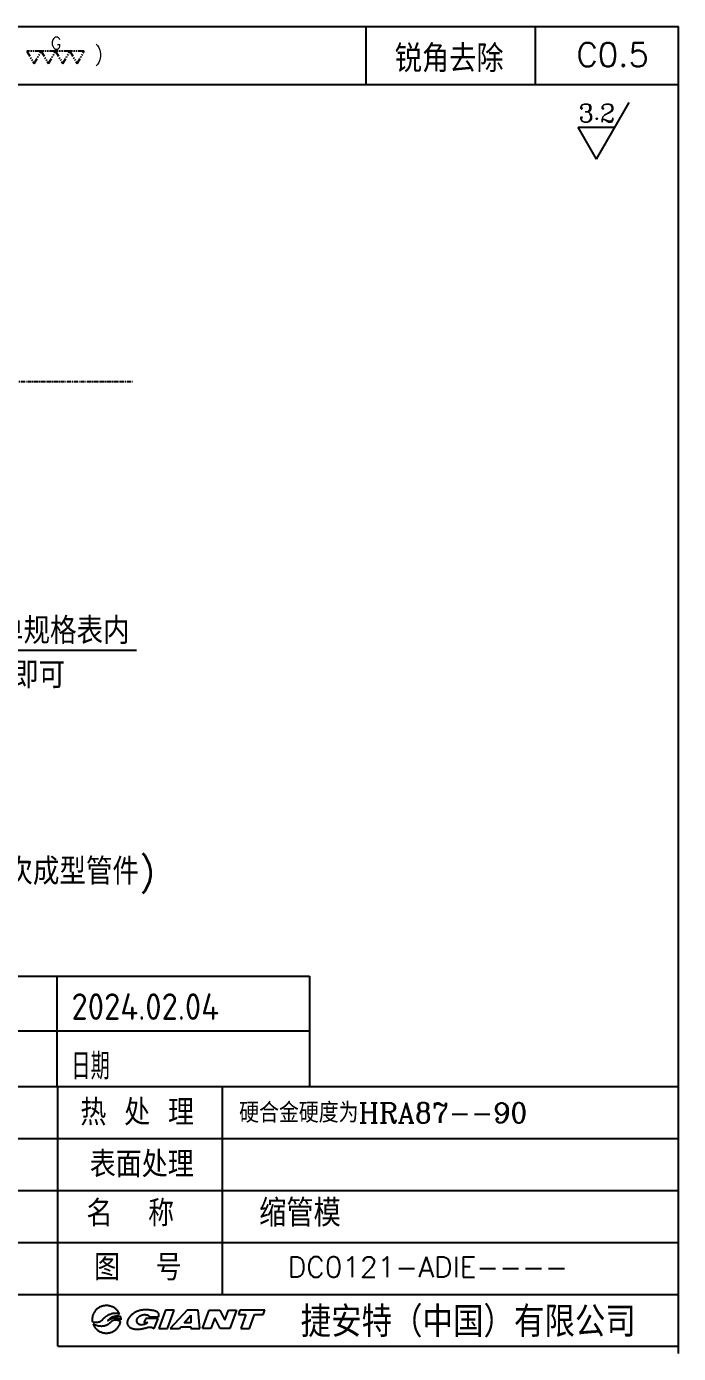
# Model space of a CAD drawing. Extents: x 169 to 738, y -1633 to -1233.
# Drawn here: x 541.6 to 738.3, y -1632.7 to -1232.6 of the extents above; entities that cross this region are included whole.
import ezdxf
from ezdxf.enums import TextEntityAlignment as Align

# ---------------------------------------------------------------- set-up
doc = ezdxf.new("R2010")
doc.units = 0
doc.header["$MEASUREMENT"] = 0
doc.linetypes.add('CENTER', pattern=[2, 1.25, -0.25, 0.25, -0.25])
doc.linetypes.add('PHANTOM', pattern=[2.5, 1.25, -0.25, 0.25, -0.25, 0.25, -0.25])
doc.layers.get('0').update_dxf_attribs({"linetype": 'CONTINUOUS'})
for name, color, linetype in [('CEN', 1, 'CENTER'), ('CON', 7, 'CONTINUOUS'), ('DIM', 7, 'CONTINUOUS'), ('F', 7, 'CONTINUOUS'), ('TXT', 7, 'CONTINUOUS'), ('UTI', 4, 'PHANTOM')]:
    doc.layers.add(name, color=color, linetype=linetype)
doc.styles.add('ACISOTS', font='isocp.shx', dxfattribs={"height": 8, "bigfont": 'gbcbig.shx'})
doc.styles.add('H', font='complex.shx', dxfattribs={"bigfont": 'hzfs.shx'})
doc.styles.add('HZ', font='complex.shx', dxfattribs={"bigfont": 'HZFS.SHX'})
doc.styles.add('ROMANS', font='romans.shx', dxfattribs={"bigfont": 'hzfs.shx'})
doc.styles.get("Standard").update_dxf_attribs({"font": 'txt.shx', "bigfont": 'hzfs.shx'})

# ---------------------------------------------------------------- blocks, each defined once
blk = doc.blocks.new('DY00021A')
at = {"layer": 'UTI', "color": 7}
for points in [[(1.5, 2.6), (-1.5, 2.6), (0, 0)], [(4.5, 2.6), (1.5, 2.6), (3, 0)], [(7.5, 2.6), (4.5, 2.6), (6, 0)], [(10.5, 2.6), (7.5, 2.6), (9, 0)]]:
    blk.add_lwpolyline(points, close=True, dxfattribs=at)
at = {"layer": 'UTI'}
blk.add_text('G', height=2.5, dxfattribs=at).set_placement((4.61, 4.28), align=Align.MIDDLE)
blk = doc.blocks.new('GIANT')
for p, q in [((231.15, 29.94), (231.09, 29.84)), ((231.21, 30.03), (231.15, 29.94)), ((231.28, 30.12), (231.21, 30.03)), ((231.35, 30.2), (231.28, 30.12)), ((231.43, 30.28), (231.35, 30.2)), ((231.51, 30.36), (231.43, 30.28)), ((231.59, 30.43), (231.51, 30.36)), ((231.68, 30.5), (231.59, 30.43)), ((231.77, 30.56), (231.68, 30.5)), ((231.87, 30.62), (231.77, 30.56)), ((231.97, 30.68), (231.87, 30.62)), ((232.07, 30.73), (231.97, 30.68)), ((232.17, 30.77), (232.07, 30.73)), ((232.27, 30.81), (232.17, 30.77)), ((232.38, 30.85), (232.27, 30.81)), ((232.49, 30.88), (232.38, 30.85)), ((232.6, 30.91), (232.49, 30.88)), ((232.72, 30.93), (232.6, 30.91)), ((232.83, 30.94), (232.72, 30.93)), ((232.95, 30.95), (232.83, 30.94)), ((233.07, 30.96), (232.95, 30.95)), ((233.18, 30.95), (233.07, 30.96)), ((233.3, 30.95), (233.18, 30.95)), ((233.42, 30.93), (233.3, 30.95)), ((233.53, 30.91), (233.42, 30.93)), ((233.65, 30.89), (233.53, 30.91)), ((233.76, 30.86), (233.65, 30.89)), ((233.87, 30.82), (233.76, 30.86)), ((233.98, 30.78), (233.87, 30.82)), ((234.09, 30.74), (233.98, 30.78)), ((234.19, 30.68), (234.09, 30.74)), ((234.29, 30.63), (234.19, 30.68)), ((234.39, 30.57), (234.29, 30.63)), ((234.49, 30.5), (234.39, 30.57)), ((234.58, 30.43), (234.49, 30.5)), ((234.67, 30.35), (234.58, 30.43)), ((234.75, 30.27), (234.67, 30.35)), ((234.83, 30.18), (234.75, 30.27)), ((234.91, 30.1), (234.83, 30.18)), ((234.98, 30), (234.91, 30.1)), ((235.05, 29.91), (234.98, 30)), ((235.11, 29.81), (235.05, 29.91)), ((237.76, 29.89), (237.66, 29.84)), ((237.87, 29.95), (237.76, 29.89)), ((237.97, 30), (237.87, 29.95)), ((238.08, 30.04), (237.97, 30)), ((238.19, 30.08), (238.08, 30.04)), ((238.3, 30.12), (238.19, 30.08)), ((238.42, 30.15), (238.3, 30.12)), ((238.53, 30.18), (238.42, 30.15)), ((238.65, 30.2), (238.53, 30.18)), ((238.76, 30.22), (238.65, 30.2)), ((238.88, 30.24), (238.76, 30.22)), ((238.99, 30.25), (238.88, 30.24)), ((239.11, 30.26), (238.99, 30.25)), ((239.23, 30.27), (239.11, 30.26)), ((239.35, 30.27), (239.23, 30.27)), ((239.46, 30.27), (239.35, 30.27)), ((239.58, 30.27), (239.46, 30.27)), ((239.7, 30.26), (239.58, 30.27)), ((239.82, 30.25), (239.7, 30.26)), ((239.93, 30.25), (239.82, 30.25)), ((240.05, 30.23), (239.93, 30.25)), ((240.17, 30.22), (240.05, 30.23)), ((240.28, 30.21), (240.17, 30.22)), ((240.4, 30.19), (240.28, 30.21)), ((240.52, 30.17), (240.4, 30.19)), ((240.63, 30.15), (240.52, 30.17)), ((240.75, 30.13), (240.63, 30.15)), ((240.86, 30.1), (240.75, 30.13)), ((240.97, 30.06), (240.86, 30.1)), ((241.08, 30.02), (240.97, 30.06)), ((241.19, 29.97), (241.08, 30.02)), ((241.28, 29.9), (241.19, 29.97)), ((241.37, 29.82), (241.28, 29.9)), ((242.59, 30.21), (241.52, 27.29)), ((243.97, 30.21), (242.59, 30.21)), ((242.89, 27.29), (243.97, 30.21)), ((246.06, 30.21), (243.34, 27.29)), ((247.83, 30.21), (246.06, 30.21)), ((248.13, 27.29), (247.83, 30.21)), ((248.52, 27.29), (249.6, 30.21)), ((249.6, 30.21), (251.31, 30.21)), ((251.31, 30.21), (252.1, 28.61)), ((252.1, 28.61), (252.7, 30.21)), ((252.7, 30.21), (253.99, 30.21)), ((253.99, 30.21), (252.92, 27.29)), ((254.56, 30.21), (254.3, 29.5)), ((258.57, 30.21), (254.56, 30.21)), ((258.31, 29.5), (258.57, 30.21)), ((230.79, 28.9), (230.78, 28.78)), ((230.78, 28.78), (230.78, 28.67)), ((230.78, 28.67), (230.79, 28.56)), ((230.8, 29.01), (230.79, 28.9)), ((230.79, 28.56), (230.8, 28.45)), ((230.82, 29.12), (230.8, 29.01)), ((230.8, 28.45), (230.82, 28.34)), ((230.84, 29.23), (230.82, 29.12)), ((230.82, 28.34), (230.9, 28.32)), ((230.87, 29.33), (230.84, 29.23)), ((230.9, 29.44), (230.87, 29.33)), ((230.94, 29.55), (230.9, 29.44)), ((230.9, 28.32), (230.98, 28.31)), ((231.01, 27.94), (230.93, 27.97)), ((230.93, 27.97), (230.97, 27.88)), ((230.98, 29.65), (230.94, 29.55)), ((230.97, 27.88), (231.01, 27.79)), ((231.03, 29.75), (230.98, 29.65)), ((230.98, 28.31), (231.07, 28.3)), ((231.08, 27.91), (231.01, 27.94)), ((231.01, 27.79), (231.06, 27.7)), ((231.09, 29.84), (231.03, 29.75)), ((231.07, 28.3), (231.15, 28.29)), ((231.15, 27.88), (231.08, 27.91)), ((231.15, 28.29), (231.23, 28.28)), ((231.23, 27.85), (231.15, 27.88)), ((231.23, 28.28), (231.31, 28.28)), ((231.3, 27.81), (231.23, 27.85)), ((231.38, 27.79), (231.3, 27.81)), ((231.31, 28.28), (231.39, 28.28)), ((231.46, 27.76), (231.38, 27.79)), ((231.39, 28.28), (231.48, 28.28)), ((231.53, 27.73), (231.46, 27.76)), ((231.48, 28.28), (231.56, 28.28)), ((231.61, 27.71), (231.53, 27.73)), ((231.56, 28.28), (231.64, 28.29)), ((231.64, 28.29), (231.72, 28.31)), ((231.72, 28.31), (231.8, 28.32)), ((231.8, 28.32), (231.88, 28.35)), ((231.88, 28.35), (231.96, 28.37)), ((231.96, 28.37), (232.03, 28.41)), ((232.03, 28.41), (232.11, 28.44)), ((232.11, 28.44), (232.18, 28.49)), ((232.18, 28.49), (232.25, 28.53)), ((232.25, 28.53), (232.31, 28.58)), ((232.31, 28.58), (232.37, 28.63)), ((232.37, 28.63), (232.44, 28.69)), ((232.44, 28.69), (232.5, 28.74)), ((232.5, 28.74), (232.56, 28.8)), ((232.56, 28.8), (232.62, 28.86)), ((232.62, 28.86), (232.68, 28.91)), ((232.68, 28.91), (232.74, 28.97)), ((232.74, 28.97), (232.8, 29.03)), ((232.8, 29.03), (232.86, 29.08)), ((232.86, 29.08), (232.92, 29.13)), ((232.98, 27.74), (232.9, 27.72)), ((232.92, 29.13), (232.98, 29.19)), ((232.98, 29.19), (233.05, 29.24)), ((233.05, 27.77), (232.98, 27.74)), ((233.05, 29.24), (233.11, 29.29)), ((233.13, 27.8), (233.05, 27.77)), ((233.11, 29.29), (233.18, 29.33)), ((233.2, 27.84), (233.13, 27.8)), ((233.18, 29.33), (233.25, 29.38)), ((233.27, 27.88), (233.2, 27.84)), ((233.25, 29.38), (233.32, 29.42)), ((233.34, 27.92), (233.27, 27.88)), ((233.28, 28.48), (233.35, 28.58)), ((233.38, 28.54), (233.28, 28.48)), ((233.32, 29.42), (233.39, 29.46)), ((233.41, 27.97), (233.34, 27.92)), ((233.35, 28.58), (233.43, 28.68)), ((233.48, 28.6), (233.38, 28.54)), ((233.39, 29.46), (233.46, 29.5)), ((233.47, 28.01), (233.41, 27.97)), ((233.43, 28.68), (233.51, 28.77)), ((233.46, 29.5), (233.54, 29.54)), ((233.54, 28.06), (233.47, 28.01)), ((233.59, 28.66), (233.48, 28.6)), ((233.51, 28.77), (233.61, 28.86)), ((233.54, 29.54), (233.61, 29.57)), ((233.6, 28.12), (233.54, 28.06)), ((233.69, 28.72), (233.59, 28.66)), ((233.66, 28.17), (233.6, 28.12)), ((233.61, 29.57), (233.69, 29.6)), ((233.61, 28.86), (233.7, 28.93)), ((233.72, 28.22), (233.66, 28.17)), ((233.69, 29.6), (233.77, 29.63)), ((233.8, 28.77), (233.69, 28.72)), ((233.7, 28.93), (233.8, 29.01)), ((233.78, 28.28), (233.72, 28.22)), ((233.77, 29.63), (233.84, 29.66)), ((233.85, 28.33), (233.78, 28.28)), ((233.8, 29.01), (233.91, 29.07)), ((233.91, 28.82), (233.8, 28.77)), ((233.84, 29.66), (233.92, 29.68)), ((233.91, 28.38), (233.85, 28.33)), ((233.91, 29.07), (234.02, 29.13)), ((234.02, 28.86), (233.91, 28.82)), ((233.97, 28.43), (233.91, 28.38)), ((233.92, 29.68), (234, 29.7)), ((234.04, 28.48), (233.97, 28.43)), ((234, 29.7), (234.08, 29.72)), ((234.02, 29.13), (234.13, 29.18)), ((234.13, 28.9), (234.02, 28.86)), ((234.11, 28.52), (234.04, 28.48)), ((234.08, 29.72), (234.16, 29.73)), ((234.18, 28.56), (234.11, 28.52)), ((234.13, 29.18), (234.25, 29.22)), ((234.25, 28.92), (234.13, 28.9)), ((234.16, 29.73), (234.25, 29.74)), ((234.26, 28.58), (234.18, 28.56)), ((234.25, 29.74), (234.33, 29.75)), ((234.25, 29.22), (234.37, 29.25)), ((234.37, 28.94), (234.25, 28.92)), ((234.34, 28.61), (234.26, 28.58)), ((234.33, 29.75), (234.41, 29.75)), ((234.42, 28.62), (234.34, 28.61)), ((234.37, 29.25), (234.49, 29.28)), ((234.49, 28.95), (234.37, 28.94)), ((234.41, 29.75), (234.49, 29.75)), ((234.5, 28.62), (234.42, 28.62)), ((234.49, 29.75), (234.58, 29.75)), ((234.49, 29.28), (234.62, 29.3)), ((234.61, 28.94), (234.49, 28.95)), ((234.58, 28.62), (234.5, 28.62)), ((234.58, 29.75), (234.66, 29.74)), ((234.66, 28.62), (234.58, 28.62)), ((234.72, 28.93), (234.61, 28.94)), ((234.62, 29.3), (234.74, 29.31)), ((234.66, 29.74), (234.74, 29.73)), ((234.74, 28.61), (234.66, 28.62)), ((234.84, 28.91), (234.72, 28.93)), ((234.74, 29.73), (234.82, 29.72)), ((234.74, 29.31), (234.86, 29.31)), ((234.82, 28.59), (234.74, 28.61)), ((234.82, 29.72), (234.9, 29.7)), ((234.9, 28.57), (234.82, 28.59)), ((234.96, 28.88), (234.84, 28.91)), ((234.86, 29.31), (234.99, 29.3)), ((234.9, 29.7), (234.98, 29.68)), ((234.98, 28.55), (234.9, 28.57)), ((235.07, 28.84), (234.96, 28.88)), ((234.98, 29.68), (235.06, 29.65)), ((235.06, 28.53), (234.98, 28.55)), ((234.99, 29.3), (235.11, 29.28)), ((235.06, 29.65), (235.13, 29.63)), ((235.13, 28.5), (235.06, 28.53)), ((235.18, 28.8), (235.07, 28.84)), ((235.08, 27.66), (235.13, 27.74)), ((235.16, 29.7), (235.11, 29.81)), ((235.11, 29.28), (235.23, 29.24)), ((235.13, 29.63), (235.21, 29.6)), ((235.21, 28.47), (235.13, 28.5)), ((235.13, 27.74), (235.18, 27.83)), ((235.21, 29.6), (235.16, 29.7)), ((235.29, 28.74), (235.18, 28.8)), ((235.18, 27.83), (235.22, 27.93)), ((235.28, 28.44), (235.21, 28.47)), ((235.22, 27.93), (235.26, 28.02)), ((235.23, 29.24), (235.34, 29.19)), ((235.26, 28.02), (235.29, 28.12)), ((235.36, 28.41), (235.28, 28.44)), ((235.39, 28.67), (235.29, 28.74)), ((235.29, 28.12), (235.32, 28.21)), ((235.32, 28.21), (235.34, 28.31)), ((235.34, 29.19), (235.36, 29.09)), ((235.34, 28.31), (235.36, 28.41)), ((235.36, 29.09), (235.37, 28.98)), ((235.37, 28.98), (235.38, 28.88)), ((235.38, 28.88), (235.39, 28.78)), ((235.39, 28.78), (235.39, 28.67)), ((236.46, 28.45), (236.44, 28.33)), ((236.44, 28.33), (236.44, 28.22)), ((236.44, 28.22), (236.44, 28.1)), ((236.44, 28.1), (236.46, 27.98)), ((236.5, 28.56), (236.46, 28.45)), ((236.46, 27.98), (236.5, 27.87)), ((236.54, 28.67), (236.5, 28.56)), ((236.5, 27.87), (236.56, 27.77)), ((236.59, 28.78), (236.54, 28.67)), ((236.56, 27.77), (236.62, 27.67)), ((236.64, 28.88), (236.59, 28.78)), ((236.7, 28.98), (236.64, 28.88)), ((236.77, 29.08), (236.7, 28.98)), ((236.85, 29.17), (236.77, 29.08)), ((236.92, 29.26), (236.85, 29.17)), ((237, 29.34), (236.92, 29.26)), ((237.09, 29.42), (237, 29.34)), ((237.18, 29.5), (237.09, 29.42)), ((237.27, 29.58), (237.18, 29.5)), ((237.36, 29.65), (237.27, 29.58)), ((237.46, 29.71), (237.36, 29.65)), ((237.56, 29.78), (237.46, 29.71)), ((237.66, 29.84), (237.56, 29.78)), ((237.99, 28.53), (238, 28.65)), ((238, 28.41), (237.99, 28.53)), ((238, 28.65), (238.04, 28.77)), ((238.03, 28.29), (238, 28.41)), ((238.08, 28.17), (238.03, 28.29)), ((238.04, 28.77), (238.09, 28.89)), ((238.16, 28.07), (238.08, 28.17)), ((238.09, 28.89), (238.15, 28.99)), ((238.15, 28.99), (238.23, 29.09)), ((238.25, 27.99), (238.16, 28.07)), ((238.23, 29.09), (238.32, 29.17)), ((238.35, 27.92), (238.25, 27.99)), ((238.32, 29.17), (238.42, 29.25)), ((238.47, 27.88), (238.35, 27.92)), ((238.42, 29.25), (238.52, 29.32)), ((238.59, 27.85), (238.47, 27.88)), ((238.52, 29.32), (238.64, 29.37)), ((238.71, 27.83), (238.59, 27.85)), ((238.64, 29.37), (238.75, 29.42)), ((238.84, 27.84), (238.71, 27.83)), ((238.75, 29.42), (238.87, 29.46)), ((238.96, 27.86), (238.84, 27.84)), ((238.87, 29.46), (238.99, 29.48)), ((239.08, 27.89), (238.96, 27.86)), ((238.99, 29.48), (239.11, 29.5)), ((239.2, 27.93), (239.08, 27.89)), ((239.11, 29.5), (239.24, 29.51)), ((239.4, 28.87), (239.12, 28.24)), ((239.12, 28.24), (239.73, 28.24)), ((239.31, 27.97), (239.2, 27.93)), ((239.24, 29.51), (239.36, 29.51)), ((239.42, 28.03), (239.31, 27.97)), ((239.36, 29.51), (239.49, 29.49)), ((241.41, 28.87), (239.4, 28.87)), ((239.53, 28.1), (239.42, 28.03)), ((239.49, 29.49), (239.61, 29.46)), ((239.63, 28.17), (239.53, 28.1)), ((239.61, 29.46), (239.72, 29.42)), ((239.73, 28.24), (239.63, 28.17)), ((239.72, 29.42), (239.83, 29.36)), ((239.83, 29.36), (239.92, 29.27)), ((239.92, 29.27), (239.97, 29.16)), ((239.97, 29.16), (241.47, 29.16)), ((240.75, 27.29), (241.41, 28.87)), ((241.44, 29.73), (241.37, 29.82)), ((241.49, 29.62), (241.44, 29.73)), ((241.47, 29.16), (241.5, 29.27)), ((241.51, 29.51), (241.49, 29.62)), ((241.5, 29.27), (241.51, 29.39)), ((241.51, 29.39), (241.51, 29.51)), ((245.61, 28.21), (246.64, 29.42)), ((246.64, 28.21), (245.61, 28.21)), ((246.64, 29.42), (246.64, 28.21)), ((250.49, 29.01), (249.85, 27.29)), ((251.35, 27.29), (250.49, 29.01)), ((254.3, 29.5), (255.52, 29.5)), ((255.52, 29.5), (254.71, 27.29)), ((256.09, 27.29), (256.91, 29.5)), ((256.91, 29.5), (258.31, 29.5)), ((231.06, 27.7), (231.11, 27.61)), ((231.11, 27.61), (231.17, 27.53)), ((231.17, 27.53), (231.23, 27.45)), ((231.23, 27.45), (231.29, 27.37)), ((231.29, 27.37), (231.36, 27.29)), ((231.36, 27.29), (231.43, 27.22)), ((231.43, 27.22), (231.5, 27.15)), ((231.5, 27.15), (231.57, 27.09)), ((231.57, 27.09), (231.65, 27.02)), ((231.69, 27.69), (231.61, 27.71)), ((231.65, 27.02), (231.73, 26.96)), ((231.77, 27.67), (231.69, 27.69)), ((231.73, 26.96), (231.82, 26.91)), ((231.85, 27.66), (231.77, 27.67)), ((231.82, 26.91), (231.9, 26.86)), ((231.93, 27.65), (231.85, 27.66)), ((231.9, 26.86), (231.99, 26.81)), ((232.01, 27.64), (231.93, 27.65)), ((231.99, 26.81), (232.08, 26.76)), ((232.09, 27.63), (232.01, 27.64)), ((232.08, 26.76), (232.18, 26.72)), ((232.18, 27.63), (232.09, 27.63)), ((232.26, 27.62), (232.18, 27.63)), ((232.18, 26.72), (232.27, 26.69)), ((232.34, 27.62), (232.26, 27.62)), ((232.27, 26.69), (232.37, 26.65)), ((232.42, 27.63), (232.34, 27.62)), ((232.37, 26.65), (232.46, 26.63)), ((232.5, 27.64), (232.42, 27.63)), ((232.46, 26.63), (232.56, 26.6)), ((232.58, 27.64), (232.5, 27.64)), ((232.56, 26.6), (232.66, 26.58)), ((232.66, 27.66), (232.58, 27.64)), ((232.74, 27.67), (232.66, 27.66)), ((232.66, 26.58), (232.76, 26.57)), ((232.82, 27.69), (232.74, 27.67)), ((232.76, 26.57), (232.86, 26.55)), ((232.9, 27.72), (232.82, 27.69)), ((232.86, 26.55), (232.96, 26.55)), ((232.96, 26.55), (233.06, 26.54)), ((233.06, 26.54), (233.16, 26.54)), ((233.16, 26.54), (233.26, 26.55)), ((233.26, 26.55), (233.36, 26.56)), ((233.36, 26.56), (233.46, 26.57)), ((233.46, 26.57), (233.56, 26.59)), ((233.56, 26.59), (233.66, 26.61)), ((233.66, 26.61), (233.76, 26.64)), ((233.76, 26.64), (233.85, 26.67)), ((233.85, 26.67), (233.95, 26.7)), ((233.95, 26.7), (234.04, 26.74)), ((234.04, 26.74), (234.13, 26.78)), ((234.13, 26.78), (234.22, 26.83)), ((234.22, 26.83), (234.31, 26.88)), ((234.31, 26.88), (234.39, 26.93)), ((234.39, 26.93), (234.48, 26.99)), ((234.48, 26.99), (234.56, 27.05)), ((234.56, 27.05), (234.63, 27.12)), ((234.63, 27.12), (234.71, 27.19)), ((234.71, 27.19), (234.78, 27.26)), ((234.78, 27.26), (234.85, 27.33)), ((234.85, 27.33), (234.91, 27.41)), ((234.91, 27.41), (234.97, 27.49)), ((234.97, 27.49), (235.03, 27.57)), ((235.03, 27.57), (235.08, 27.66)), ((236.62, 27.67), (236.7, 27.58)), ((236.7, 27.58), (236.79, 27.51)), ((236.79, 27.51), (236.89, 27.44)), ((236.89, 27.44), (236.99, 27.38)), ((236.99, 27.38), (237.09, 27.33)), ((237.09, 27.33), (237.2, 27.29)), ((237.2, 27.29), (237.32, 27.25)), ((237.32, 27.25), (237.43, 27.22)), ((237.43, 27.22), (237.54, 27.2)), ((237.54, 27.2), (237.66, 27.18)), ((237.66, 27.18), (237.78, 27.17)), ((237.78, 27.17), (237.89, 27.16)), ((237.89, 27.16), (238.01, 27.16)), ((238.01, 27.16), (238.13, 27.16)), ((238.13, 27.16), (238.25, 27.16)), ((238.25, 27.16), (238.36, 27.17)), ((238.36, 27.17), (238.48, 27.18)), ((238.48, 27.18), (238.6, 27.2)), ((238.6, 27.2), (238.71, 27.21)), ((238.71, 27.21), (238.83, 27.23)), ((238.83, 27.23), (238.94, 27.26)), ((238.94, 27.26), (239.06, 27.28)), ((239.06, 27.28), (239.17, 27.31)), ((239.17, 27.31), (239.29, 27.34)), ((239.29, 27.34), (239.4, 27.37)), ((239.4, 27.37), (239.51, 27.4)), ((239.51, 27.4), (239.63, 27.44)), ((239.63, 27.44), (239.74, 27.47)), ((239.74, 27.47), (239.85, 27.49)), ((239.85, 27.49), (239.97, 27.51)), ((239.97, 27.51), (240.09, 27.51)), ((240.09, 27.51), (240.2, 27.5)), ((240.2, 27.5), (240.32, 27.47)), ((240.32, 27.47), (240.43, 27.44)), ((240.43, 27.44), (240.54, 27.39)), ((240.54, 27.39), (240.64, 27.34)), ((240.64, 27.34), (240.75, 27.29)), ((241.52, 27.29), (242.89, 27.29)), ((243.34, 27.29), (244.83, 27.29)), ((244.83, 27.29), (245.04, 27.54)), ((245.04, 27.54), (246.64, 27.54)), ((246.64, 27.54), (246.64, 27.29)), ((246.64, 27.29), (248.13, 27.29)), ((249.85, 27.29), (248.52, 27.29)), ((252.92, 27.29), (251.35, 27.29)), ((254.71, 27.29), (256.09, 27.29))]:
    blk.add_line(p, q)

msp = doc.modelspace()

# ---------------------------------------------------------------- linework, layer by layer
at = {"layer": 'CEN'}
msp.add_line((405.8876, -1339.5657), (573.5902, -1339.5657), dxfattribs=at)
at = {"layer": 'CON'}
msp.add_line((738.2664, -1632.6941), (738.2664, -1232.5541), dxfattribs=at)
at = {"layer": 'CON', "color": 2}
for p, q in [((738.2664, -1614.9034), (738.2664, -1232.5541)), ((402.9954, -1614.9034), (738.2664, -1614.9034))]:
    msp.add_line(p, q, dxfattribs=at)
msp.add_lwpolyline([(169.0714, -1232.5541), (738.2664, -1232.5541)], dxfattribs=at)
at = {"layer": 'DIM'}
for p, q in [((738.2664, -1614.9034), (738.2664, -1232.5541)), ((713.5717, -1272.5362), (723.419, -1255.4802)), ((713.5717, -1272.5362), (707.9877, -1262.8645)), ((707.9877, -1262.8645), (719.1557, -1262.8645)), ((465.7057, -1420.5727), (574.7949, -1420.5727)), ((169.0714, -1518.9104), (627.0334, -1518.9104)), ((627.0334, -1518.9104), (627.0334, -1552.1589)), ((627.0334, -1535.5346), (169.0714, -1535.5346)), ((338.9673, -1552.1589), (738.2664, -1552.1589)), ((600.7532, -1614.9034), (600.7532, -1552.1589)), ((169.0714, -1567.845), (738.2664, -1567.845)), ((169.0714, -1583.5312), (738.2664, -1583.5312)), ((169.0714, -1599.2173), (738.2664, -1599.2173)), ((402.9954, -1614.9034), (738.2664, -1614.9034)), ((738.2664, -1630.535), (738.2664, -1614.9034)), ((738.2664, -1630.535), (738.2664, -1614.9034)), ((551.1174, -1630.535), (738.2664, -1630.535)), ((551.1174, -1630.535), (738.2664, -1630.535))]:
    msp.add_line(p, q, dxfattribs=at)
for points in [[(169.0714, -1232.5541), (738.2664, -1232.5541)], [(551.1174, -1630.535), (551.1174, -1552.1589)]]:
    msp.add_lwpolyline(points, dxfattribs=at)
at = {"layer": 'F'}
for p, q in [((644.0922, -1249.9961), (644.0922, -1232.5541)), ((695.1744, -1249.9961), (695.1744, -1232.5541)), ((406.3672, -1249.9961), (738.2664, -1249.9961))]:
    msp.add_line(p, q, dxfattribs=at)
at = {"layer": 'TXT'}
msp.add_line((550.8253, -1518.9104), (550.8253, -1552.1589), dxfattribs=at)

# ---------------------------------------------------------------- block references
at = {"xscale": 1.875791024358475, "yscale": 1.875791024358475, "zscale": 1.875791024356369}
msp.add_blockref('GIANT', (128.5201, -1676.3261), dxfattribs=at)
msp.add_blockref('GIANT', (128.5201, -1676.3261), dxfattribs=at)
at = {"layer": 'TXT', "xscale": 1.440000000000054, "yscale": 1.440000000000054, "zscale": 1.440000000000054}
msp.add_blockref('DY00021A', (543.937, -1243.7194), dxfattribs=at)

# ---------------------------------------------------------------- texts
at = {"layer": 'DIM'}
for s, height, style, p in [('锐角去除', 8.208, 'HZ', (652.6957, -1246.3171)), ('日期', 8, 'ACISOTS', (555.1949, -1550.096)), ('热 处 理', 7.84306, 'HZ', (557.8711, -1563.9302)), ('硬合金硬度为HRA87--90', 6, 'HZ', (605.7631, -1563.1005)), ('表面处理', 7.84306, 'HZ', (560.7165, -1579.5567)), ('名  称', 7.84306, 'HZ', (559.7111, -1594.3519)), ('缩管模', 8.208, 'HZ', (611.7917, -1594.4374)), ('图  号', 7.84306, 'HZ', (561.9953, -1610.6908)), ('捷安特（中国）有限公司', 9.19109, 'HZ', (624.3138, -1627.7197))]:
    msp.add_text(s, height=height, dxfattribs=dict(at, style=style)).set_placement(p)
msp.add_text('C0.5', height=7.182, dxfattribs=at).set_placement((707.4751, -1244.6169))
at = {"layer": 'DIM', "insert": (708.0894, -1255.9414), "char_height": 5.4, "width": 11.748, "attachment_point": 1, "style": 'H'}
msp.add_mtext('3.2', dxfattribs=at)
at = {"layer": 'DIM', "insert": (481.2959, -1432.1207), "char_height": 8, "attachment_point": 7}
msp.add_mtext('请购时,在请购单规格表内\\P只填写此二行字即可', dxfattribs=at)
at = {"layer": 'DIM', "insert": (370.0506, -1483.3386), "char_height": 8, "width": 267.7, "attachment_point": 1}
msp.add_mtext('   5.缩管模孔径%%cD=产品尺寸+0.3(二次成型管件)', dxfattribs=at)
at = {"layer": 'TXT'}
for s, height, style, p in [(')', 4.32, 'ROMANS', (562.1168, -1242.991)), ('2024.02.04', 8, 'ACISOTS', (555.1949, -1532.096))]:
    msp.add_text(s, height=height, dxfattribs=dict(at, style=style)).set_placement(p)
msp.add_text('DC0121-ADIE----', height=6.2, dxfattribs=at).set_placement((662.672, -1606.6185), align=Align.MIDDLE)

doc.saveas('drawing.dxf')
